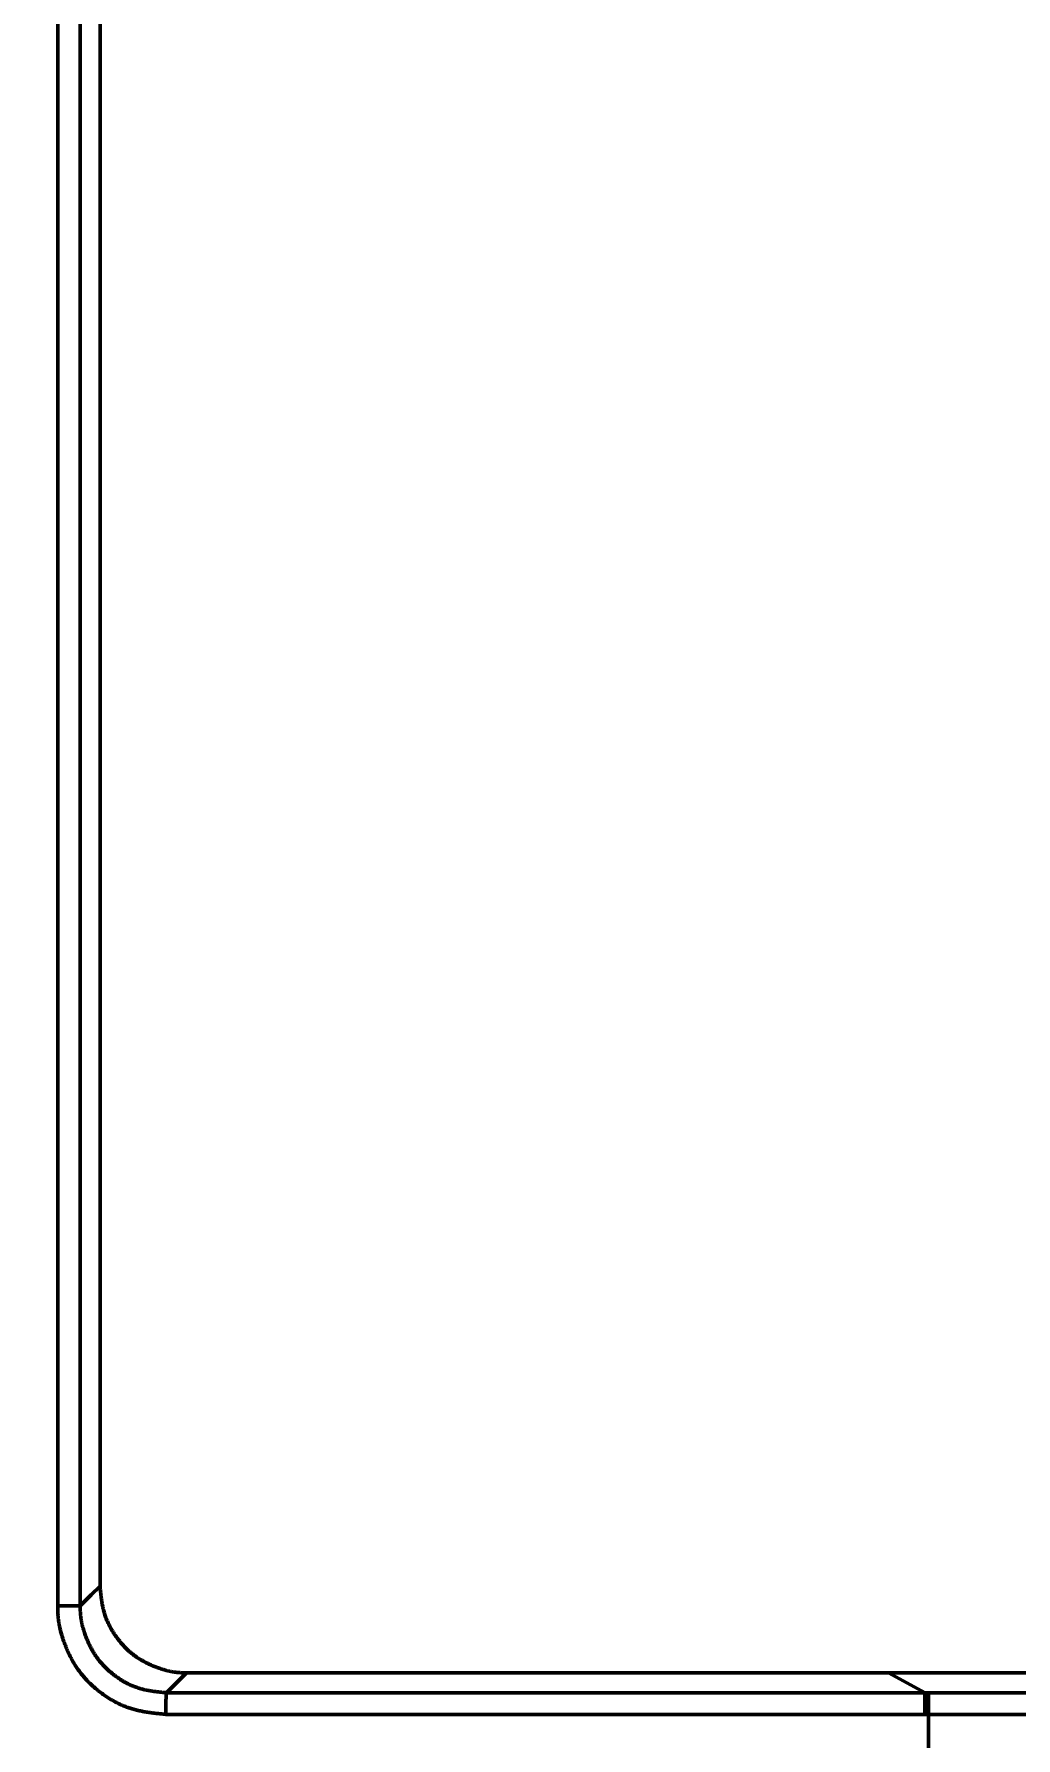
# Model space of a CAD drawing. Header units: millimetres. Extents: x -6033 to 120673, y -4970 to 90533.
# Drawn here: x 87177.98 to 87200.61, y 68693.74 to 68733.01 of the extents above; entities that cross this region are included whole.
import ezdxf
from ezdxf.enums import TextEntityAlignment as Align

# ---------------------------------------------------------------- set-up
doc = ezdxf.new("R2010")
doc.units = ezdxf.units.MM
doc.layers.get('DefPoints').update_dxf_attribs({"color": 250})
for name, color, linetype, lineweight in [('_ACM-A-ANNO-DIMS-c', 2, 'Continuous', 18), ('I-AR$0$I-SCOPE', 252, 'Continuous', 35), ('I-PLAN$0$_ACM-A-WALL-HACH', 251, 'Continuous', 9)]:
    doc.layers.add(name, color=color, linetype=linetype, lineweight=lineweight)
for name, color, linetype in [('I-CEILING$0$I-RCP-AIR', 64, 'Continuous'), ('I-CEILING$0$RC-Hatch【天花填充】', 251, 'Continuous'), ('I-FLOOR$0$I-FC-HATCH', 8, 'Continuous'), ('地坪', 7, 'Continuous'), ('天花', 7, 'Continuous')]:
    doc.layers.add(name, color=color, linetype=linetype)
doc.styles.add('_ACM-G-NOTES', font='arial.ttf')
doc.styles.add('I-CEILING$0$黑体', font='simhei.ttf', dxfattribs={"height": 600})
doc.dimstyles.new('_ACM-DIM-A_50', dxfattribs={"dimscale": 50, "dimtxt": 2.5, "dimasz": 1, "dimexe": 1.5, "dimexo": 1, "dimgap": 1, "dimtad": 1, "dimdec": 0, "dimrnd": 5, "dimzin": 1, "dimdsep": 46, "dimtxsty": '_ACM-G-NOTES', "dimblk": 'ARCHTICK', "dimcen": 2.5, "dimclrd": 256, "dimclre": 256, "dimclrt": 256, "dimadec": 3, "dimazin": 0, "dimtfac": 1, "dimtdec": 0, "dimtix": 1, "dimtmove": 0, "dimatfit": 3, "dimldrblk": 'DOTSMALL', "dimfxl": 5, "dimfxlon": 1, "dimlwd": 18, "dimlwe": 18, "dimarcsym": 0})

# ---------------------------------------------------------------- blocks, each defined once
blk = doc.blocks.new('I-AR')
at = {"layer": 'I-AR$0$I-SCOPE'}
h = blk.add_hatch(dxfattribs=at)
h.set_pattern_fill('ANSI31', color=256, scale=200)
h.paths.add_polyline_path([(63300, 72640), (66630, 72640), (66630, 70889.383), (90600, 70890), (90600, 66390), (96650, 66390), (96650, 24876.398), (18340, 24876.398), (18340, 66390), (48090, 66390), (48090, 72640), (51400, 72640), (51400, 72649.887), (52869.5, 72649.887), (52869.5, 72640), (55240, 72640), (55240, 72790), (59460, 72790), (59460, 72640), (61830.5, 72640), (61830.5, 72649.887), (63300, 72649.887)], flags=16)
h.paths.add_polyline_path([(7330, 0), (7330, -1770), (11180, -1770), (11180, 0), (18450, 0), (18450, 2900), (27550, 2900), (27550, 18090), (37037.331, 18090), (37037.331, 17350), (96200, 17350), (96200, 18120), (114640, 18120), (114640, 84500), (0, 84500), (0, 0)])
blk = doc.blocks.new('I-PLAN')
at = {"layer": 'I-PLAN$0$_ACM-A-WALL-HACH'}
h = blk.add_hatch(dxfattribs=at)
h.set_pattern_fill('ANSI31', color=256, scale=10, angle=45)
h.paths.add_polyline_path([(88260, 70790), (88260, 70890), (88030, 70890), (88030, 70790), (88230, 70790)], flags=17)
h.paths.add_polyline_path([(79671.546, 69390), (78155, 69390), (78155, 68990), (77955, 68990), (77955, 69590), (79671.546, 69590)], flags=17)
h.paths.add_polyline_path([(80271.546, 69390), (80271.546, 69590), (80780, 69590), (80780, 68990), (80580, 68990), (80580, 69390)], flags=17)
h.paths.add_polyline_path([(74580, 69590), (73930, 69590), (73930, 69390), (74580, 69390)])
h.paths.add_polyline_path([(68780, 69590), (69430, 69590), (69430, 69390), (68780, 69390)])
h.paths.add_polyline_path([(87280, 66490), (87480, 66490), (87480, 66390), (87280, 66390)])
h.paths.add_polyline_path([(82180, 68990), (82180, 69390), (84230, 69390), (84230, 66490), (84430, 66490), (84430, 69390), (85280, 69390), (85280, 69590), (81980, 69590), (81980, 68990)])
h.paths.add_polyline_path([(87480, 67390), (87480, 69390), (88280, 69390), (88280, 69590), (88080, 69590), (86480, 69590), (86480, 69390), (87280, 69390), (87280, 67390)], flags=17)
h.paths.add_polyline_path([(72130, 68170), (72130, 66490), (72330, 66490), (72330, 67870), (73130, 67870), (73130, 68070), (72330, 68070), (72330, 68170)])
h.paths.add_polyline_path([(71230, 68170), (71230, 66390), (71030, 66390), (71030, 67870), (70230, 67870), (70230, 68070), (71030, 68070), (71030, 68170)])
h.paths.add_polyline_path([(72130, 69070), (72330, 69070), (72330, 69390), (73030, 69390), (73030, 69590), (72130, 69590)])
h.paths.add_polyline_path([(71230, 69070), (71030, 69070), (71030, 69390), (70330, 69390), (70330, 69590), (71230, 69590)])
h.paths.add_polyline_path([(67800, 69490), (67830, 69490), (67830, 69590), (67800, 69590)], flags=17)
h.paths.add_polyline_path([(76755, 69590), (75180, 69590), (75180, 69390), (75330, 69390), (75330, 66390), (75530, 66390), (75530, 69390), (76555, 69390), (76555, 68990), (76755, 68990)])
h.paths.add_polyline_path([(68180, 69590), (68180, 69390), (68030, 69390), (68030, 66520), (67780, 66520), (67780, 66390), (67400, 66390), (67400, 66720), (67830, 66720), (67830, 69590)])
edge = h.paths.add_edge_path()
edge.add_line((89860, 70890), (88860, 70890))
edge.add_line((75530, 66520), (84230, 66520))
edge.add_line((75530, 66720), (84230, 66720))
blk = doc.blocks.new('I-CEILING$0$RPK-22-40FSNQS')
at = {"color": 0, "lineweight": 50}
for p, q in [((-241.04134, -98.965252), (-241.04134, -60.08462)), ((-240.543404, -98.98318), (-240.543404, -60.092556)), ((-241.49994, -81.310286), (-241.49994, -60.472714)), ((-241.499998, -82.326264), (-241.49994, -81.310286)), ((-241.499998, -82.326264), (-241.04134, -81.48232)), ((-239.456632, -81.406264), (-240.543404, -81.406264)), ((-241.499998, -98.506596), (-241.499998, -82.326264)), ((-241.499998, -98.506596), (-241.138348, -98.868256)), ((-241.138348, -98.868256), (-241.04134, -98.965252)), ((-243.499078, -100.49814), (-338.000008, -100.49814)), ((-243.29523, -100.701988), (-243.499078, -100.49814)), ((-243.042358, -100.954898), (-243.29523, -100.701988)), ((-343.57173, -100.954898), (-243.042358, -100.954898)), ((-243.042358, -101.4741), (-243.042358, -100.954898)), ((-243.042358, -101.4741), (-343.57173, -101.4741))]:
    blk.add_line(p, q, dxfattribs=at)
for points in [[(-241.04134, -81.398324), (-241.040826, -81.398382), (-241.040312, -81.398438), (-241.039796, -81.398494), (-241.039278, -81.39855), (-241.038762, -81.398606), (-241.038242, -81.398662), (-241.03772, -81.398716), (-241.037198, -81.398772), (-241.036672, -81.398828), (-241.036142, -81.398884), (-241.035612, -81.398938), (-241.035076, -81.398992), (-241.034538, -81.399048), (-241.033994, -81.399102), (-241.033448, -81.399156), (-241.032896, -81.399208), (-241.032338, -81.399262), (-241.031776, -81.399314), (-241.031208, -81.399368), (-241.030634, -81.39942), (-241.030054, -81.39947), (-241.029468, -81.399522), (-241.028874, -81.399572), (-241.028274, -81.399622), (-241.027666, -81.399672), (-241.02705, -81.399722), (-241.026426, -81.39977), (-241.025794, -81.399818), (-241.025152, -81.399866), (-241.024502, -81.399912), (-241.023636, -81.399972), (-241.022754, -81.400032), (-241.021854, -81.40009), (-241.02094, -81.400146), (-241.020008, -81.400202), (-241.01906, -81.400258), (-241.018096, -81.400312), (-241.017116, -81.400366), (-241.01612, -81.400418), (-241.015106, -81.40047), (-241.014076, -81.400522), (-241.01303, -81.400572), (-241.011966, -81.400622), (-241.010886, -81.400672), (-241.00979, -81.40072), (-241.008676, -81.400768), (-241.007544, -81.400816), (-241.006396, -81.400864), (-241.005232, -81.400912), (-241.00405, -81.400958), (-241.00285, -81.401004), (-241.001634, -81.40105), (-241.0004, -81.401096), (-240.999148, -81.401142), (-240.99788, -81.401188), (-240.996594, -81.401234), (-240.99529, -81.40128), (-240.993968, -81.401326), (-240.99263, -81.401372), (-240.991272, -81.401416), (-240.989898, -81.401462), (-240.988506, -81.401508), (-240.987096, -81.401554), (-240.98567, -81.401602), (-240.984224, -81.401648), (-240.982764, -81.401694), (-240.981284, -81.40174), (-240.979788, -81.401786), (-240.978274, -81.401832), (-240.976744, -81.40188), (-240.975198, -81.401926), (-240.973634, -81.401972), (-240.972054, -81.402018), (-240.970458, -81.402064), (-240.968844, -81.40211), (-240.967214, -81.402156), (-240.965568, -81.402202), (-240.963906, -81.402248), (-240.962228, -81.402294), (-240.960532, -81.40234), (-240.958822, -81.402386), (-240.957096, -81.402432), (-240.955354, -81.402476), (-240.953596, -81.402522), (-240.951822, -81.402566), (-240.950034, -81.402612), (-240.94823, -81.402656), (-240.94641, -81.4027), (-240.944576, -81.402744), (-240.942726, -81.402788), (-240.94086, -81.402832), (-240.93898, -81.402874), (-240.937086, -81.402918), (-240.935176, -81.40296), (-240.933252, -81.403002), (-240.931312, -81.403044), (-240.929358, -81.403086), (-240.92739, -81.403128), (-240.925408, -81.40317), (-240.92341, -81.40321), (-240.9214, -81.403252), (-240.919374, -81.403292), (-240.917334, -81.403332), (-240.91528, -81.403372), (-240.913212, -81.403412), (-240.91113, -81.403452), (-240.909034, -81.40349), (-240.906926, -81.40353), (-240.904802, -81.403568), (-240.902666, -81.403608), (-240.900514, -81.403646), (-240.89835, -81.403684), (-240.896172, -81.403722), (-240.893982, -81.40376), (-240.891778, -81.403796), (-240.88956, -81.403834), (-240.887328, -81.40387), (-240.885084, -81.403908), (-240.882828, -81.403944), (-240.880558, -81.40398), (-240.878274, -81.404016), (-240.875978, -81.404052), (-240.87367, -81.404088), (-240.87135, -81.404122), (-240.869016, -81.404158), (-240.86667, -81.404192), (-240.864312, -81.404228), (-240.86194, -81.404262), (-240.859558, -81.404296), (-240.857164, -81.40433), (-240.854756, -81.404364), (-240.852338, -81.404396), (-240.849908, -81.40443), (-240.847466, -81.404462), (-240.845012, -81.404496), (-240.842548, -81.404528), (-240.840072, -81.40456), (-240.837584, -81.404592), (-240.835086, -81.404624), (-240.832576, -81.404654), (-240.830054, -81.404686), (-240.827522, -81.404716), (-240.82498, -81.404746), (-240.822426, -81.404778), (-240.819862, -81.404806), (-240.817288, -81.404836), (-240.814702, -81.404866), (-240.812108, -81.404894), (-240.809502, -81.404924), (-240.806886, -81.404952), (-240.80426, -81.40498), (-240.801624, -81.405008), (-240.798978, -81.405036), (-240.796324, -81.405064), (-240.793658, -81.40509), (-240.790984, -81.405116), (-240.7883, -81.405144), (-240.785608, -81.40517), (-240.782904, -81.405196), (-240.780194, -81.40522), (-240.777472, -81.405246), (-240.774744, -81.40527), (-240.772006, -81.405296), (-240.769258, -81.40532), (-240.766504, -81.405344), (-240.76374, -81.405368), (-240.760968, -81.405392), (-240.758186, -81.405414), (-240.755398, -81.405438), (-240.752602, -81.40546), (-240.749796, -81.405482), (-240.746984, -81.405504), (-240.744164, -81.405526), (-240.741336, -81.405548), (-240.7385, -81.40557), (-240.735658, -81.40559), (-240.732808, -81.40561), (-240.72995, -81.405632), (-240.727086, -81.405652), (-240.724214, -81.405672), (-240.721336, -81.40569), (-240.71845, -81.40571), (-240.715558, -81.405728), (-240.71266, -81.405748), (-240.709756, -81.405766), (-240.706844, -81.405784), (-240.703928, -81.405802), (-240.701004, -81.40582), (-240.698074, -81.405836), (-240.695138, -81.405854), (-240.692198, -81.40587), (-240.689252, -81.405886), (-240.686298, -81.405902), (-240.683342, -81.405918), (-240.680378, -81.405932), (-240.67741, -81.405948), (-240.674436, -81.405962), (-240.671458, -81.405976), (-240.668476, -81.40599), (-240.665488, -81.406002), (-240.662496, -81.406016), (-240.659498, -81.406028), (-240.656498, -81.40604), (-240.653492, -81.406052), (-240.650482, -81.406064), (-240.647468, -81.406074), (-240.64445, -81.406086), (-240.641428, -81.406096), (-240.638402, -81.406106), (-240.635374, -81.406114), (-240.632342, -81.406124), (-240.629306, -81.406132), (-240.626266, -81.40614), (-240.623224, -81.406148), (-240.620178, -81.406156), (-240.61713, -81.406162), (-240.61408, -81.40617), (-240.611026, -81.406176), (-240.60797, -81.406182), (-240.60185, -81.406194), (-240.598786, -81.406198), (-240.595722, -81.406204), (-240.589586, -81.406212), (-240.586514, -81.406218), (-240.583442, -81.406222), (-240.580368, -81.406226), (-240.577292, -81.406228), (-240.574216, -81.406232), (-240.571138, -81.406236), (-240.568058, -81.40624), (-240.56498, -81.406242), (-240.561898, -81.406246), (-240.558818, -81.406248), (-240.555736, -81.406252), (-240.552652, -81.406254), (-240.54957, -81.406258), (-240.546486, -81.40626), (-240.543404, -81.406264)], [(-241.04134, -81.48232), (-241.040828, -81.482376), (-241.040312, -81.482432), (-241.039798, -81.482488), (-241.039282, -81.482544), (-241.038766, -81.4826), (-241.038248, -81.482656), (-241.037728, -81.482712), (-241.037204, -81.482768), (-241.03668, -81.482824), (-241.036152, -81.48288), (-241.035622, -81.482934), (-241.035088, -81.48299), (-241.03455, -81.483044), (-241.034008, -81.4831), (-241.033462, -81.483154), (-241.03291, -81.483206), (-241.032354, -81.48326), (-241.031794, -81.483314), (-241.031226, -81.483366), (-241.030654, -81.483418), (-241.030074, -81.48347), (-241.02949, -81.483522), (-241.028896, -81.483572), (-241.028298, -81.483622), (-241.02769, -81.483672), (-241.027076, -81.483722), (-241.026452, -81.48377), (-241.025822, -81.48382), (-241.025182, -81.483866), (-241.024532, -81.483914), (-241.023666, -81.483974), (-241.022782, -81.484034), (-241.021882, -81.484092), (-241.020966, -81.48415), (-241.020034, -81.484206), (-241.019086, -81.484262), (-241.01812, -81.484316), (-241.017138, -81.48437), (-241.016142, -81.484424), (-241.015126, -81.484476), (-241.014096, -81.484528), (-241.013048, -81.48458), (-241.011984, -81.48463), (-241.010902, -81.48468), (-241.009804, -81.484728), (-241.008688, -81.484778), (-241.007556, -81.484826), (-241.006408, -81.484874), (-241.005242, -81.48492), (-241.004058, -81.484968), (-241.002858, -81.485014), (-241.00164, -81.485062), (-241.000406, -81.485108), (-240.999154, -81.485154), (-240.997884, -81.4852), (-240.996596, -81.485246), (-240.995292, -81.485292), (-240.99397, -81.485338), (-240.99263, -81.485384), (-240.991272, -81.48543), (-240.989898, -81.485476), (-240.988506, -81.485522), (-240.987096, -81.485568), (-240.985668, -81.485614), (-240.984222, -81.485662), (-240.98276, -81.485708), (-240.981282, -81.485754), (-240.979786, -81.485802), (-240.978272, -81.485848), (-240.976742, -81.485894), (-240.975194, -81.485942), (-240.973632, -81.485988), (-240.97205, -81.486034), (-240.970454, -81.48608), (-240.96884, -81.486128), (-240.967212, -81.486174), (-240.965566, -81.48622), (-240.963904, -81.486266), (-240.962224, -81.486312), (-240.96053, -81.486358), (-240.95882, -81.486404), (-240.957094, -81.48645), (-240.955352, -81.486496), (-240.953594, -81.48654), (-240.951822, -81.486586), (-240.950034, -81.48663), (-240.948228, -81.486676), (-240.94641, -81.48672), (-240.944574, -81.486764), (-240.942726, -81.486808), (-240.94086, -81.486852), (-240.93898, -81.486896), (-240.937086, -81.486938), (-240.935176, -81.486982), (-240.933252, -81.487024), (-240.931312, -81.487066), (-240.92936, -81.487108), (-240.92739, -81.48715), (-240.925408, -81.487192), (-240.923412, -81.487232), (-240.9214, -81.487274), (-240.919374, -81.487314), (-240.917334, -81.487356), (-240.915282, -81.487396), (-240.913214, -81.487436), (-240.911132, -81.487476), (-240.909036, -81.487516), (-240.906926, -81.487554), (-240.904802, -81.487594), (-240.902666, -81.487632), (-240.900514, -81.48767), (-240.89835, -81.48771), (-240.896172, -81.487748), (-240.893982, -81.487786), (-240.891778, -81.487822), (-240.88956, -81.48786), (-240.887328, -81.487898), (-240.885084, -81.487934), (-240.882828, -81.487972), (-240.880558, -81.488008), (-240.878274, -81.488044), (-240.875978, -81.48808), (-240.87367, -81.488116), (-240.871348, -81.488152), (-240.869016, -81.488186), (-240.86667, -81.488222), (-240.864312, -81.488256), (-240.86194, -81.488292), (-240.859558, -81.488326), (-240.857164, -81.48836), (-240.854756, -81.488394), (-240.852338, -81.488428), (-240.849908, -81.48846), (-240.847466, -81.488494), (-240.845012, -81.488526), (-240.842548, -81.48856), (-240.840072, -81.488592), (-240.837584, -81.488624), (-240.835084, -81.488656), (-240.832576, -81.488688), (-240.830054, -81.488718), (-240.827522, -81.48875), (-240.82498, -81.48878), (-240.822426, -81.48881), (-240.819862, -81.48884), (-240.817288, -81.48887), (-240.814702, -81.4889), (-240.812108, -81.48893), (-240.809502, -81.488958), (-240.806886, -81.488988), (-240.80426, -81.489016), (-240.801624, -81.489044), (-240.798978, -81.489072), (-240.796324, -81.4891), (-240.793658, -81.489126), (-240.790984, -81.489154), (-240.7883, -81.48918), (-240.785608, -81.489206), (-240.782904, -81.489232), (-240.780194, -81.489258), (-240.777472, -81.489284), (-240.774744, -81.489308), (-240.772006, -81.489332), (-240.769258, -81.489358), (-240.766504, -81.489382), (-240.76374, -81.489406), (-240.760968, -81.48943), (-240.758186, -81.489452), (-240.755398, -81.489476), (-240.752602, -81.489498), (-240.749796, -81.48952), (-240.746984, -81.489544), (-240.744164, -81.489564), (-240.741336, -81.489586), (-240.7385, -81.489608), (-240.735658, -81.489628), (-240.732808, -81.48965), (-240.72995, -81.48967), (-240.727086, -81.48969), (-240.724214, -81.48971), (-240.721336, -81.48973), (-240.71845, -81.489748), (-240.715558, -81.489768), (-240.71266, -81.489786), (-240.709756, -81.489806), (-240.706844, -81.489824), (-240.703928, -81.48984), (-240.701004, -81.489858), (-240.698074, -81.489876), (-240.695138, -81.489892), (-240.692198, -81.489908), (-240.689252, -81.489924), (-240.686298, -81.48994), (-240.683342, -81.489956), (-240.680378, -81.489972), (-240.67741, -81.489986), (-240.674436, -81.49), (-240.671458, -81.490014), (-240.668476, -81.490028), (-240.665488, -81.490042), (-240.662496, -81.490054), (-240.659498, -81.490068), (-240.656498, -81.49008), (-240.653492, -81.490092), (-240.650482, -81.490102), (-240.647468, -81.490114), (-240.64445, -81.490124), (-240.641428, -81.490134), (-240.638402, -81.490144), (-240.635374, -81.490154), (-240.632342, -81.490162), (-240.629306, -81.49017), (-240.626266, -81.490178), (-240.623224, -81.490186), (-240.620178, -81.490194), (-240.61713, -81.490202), (-240.61408, -81.490208), (-240.611026, -81.490214), (-240.60797, -81.49022), (-240.60491, -81.490226), (-240.60185, -81.490232), (-240.598786, -81.490238), (-240.595722, -81.490242), (-240.592654, -81.490246), (-240.589586, -81.490252), (-240.586514, -81.490256), (-240.583442, -81.49026), (-240.580368, -81.490264), (-240.577292, -81.490268), (-240.574216, -81.490272), (-240.571138, -81.490274), (-240.568058, -81.490278), (-240.56498, -81.490282), (-240.561898, -81.490284), (-240.558818, -81.490288), (-240.555736, -81.49029), (-240.552652, -81.490294), (-240.54957, -81.490296), (-240.546486, -81.4903), (-240.543404, -81.490302)], [(-243.499078, -100.49814), (-243.476528, -100.495972), (-243.45398, -100.493794), (-243.431438, -100.491594), (-243.408904, -100.489362), (-243.386382, -100.487088), (-243.363874, -100.484762), (-243.341382, -100.48237), (-243.318908, -100.479906), (-243.296458, -100.477356), (-243.274032, -100.47471), (-243.251634, -100.471958), (-243.229266, -100.46909), (-243.206932, -100.466094), (-243.184632, -100.462962), (-243.162372, -100.45968), (-243.140154, -100.456238), (-243.11798, -100.452626), (-243.095852, -100.448836), (-243.073774, -100.444854), (-243.05175, -100.44067), (-243.02978, -100.436274), (-243.007868, -100.431654), (-242.986018, -100.426802), (-242.96423, -100.421706), (-242.942508, -100.416354), (-242.920856, -100.410738), (-242.899276, -100.404846), (-242.87777, -100.398668), (-242.856342, -100.392192), (-242.834994, -100.385408), (-242.813728, -100.37831), (-242.792548, -100.370898), (-242.771458, -100.36318), (-242.750458, -100.35516), (-242.729552, -100.346844), (-242.708744, -100.338236), (-242.688036, -100.329346), (-242.66743, -100.320174), (-242.64693, -100.31073), (-242.626536, -100.301018), (-242.606256, -100.291044), (-242.586088, -100.280812), (-242.566038, -100.27033), (-242.546106, -100.2596), (-242.526296, -100.248632), (-242.506612, -100.237428), (-242.487056, -100.225996), (-242.467632, -100.214342), (-242.44834, -100.202468), (-242.429184, -100.190384), (-242.410168, -100.178092), (-242.391292, -100.165598), (-242.372562, -100.15291), (-242.35398, -100.140032), (-242.335548, -100.12697), (-242.31727, -100.11373), (-242.299146, -100.100316), (-242.281182, -100.086734), (-242.26338, -100.072992), (-242.245742, -100.059092), (-242.228272, -100.04504), (-242.210968, -100.030834), (-242.193836, -100.016472), (-242.176874, -100.001948), (-242.160086, -99.987262), (-242.14347, -99.972408), (-242.12703, -99.957386), (-242.110766, -99.942188), (-242.094682, -99.926816), (-242.078774, -99.911264), (-242.063048, -99.895528), (-242.047504, -99.879606), (-242.032142, -99.863496), (-242.016964, -99.847194), (-242.001972, -99.830694), (-241.987168, -99.813998), (-241.972552, -99.797098), (-241.958124, -99.779994), (-241.943888, -99.762682), (-241.929844, -99.745158), (-241.915992, -99.727418), (-241.902336, -99.709462), (-241.888876, -99.691284), (-241.875614, -99.672882), (-241.86255, -99.654252), (-241.849686, -99.63539), (-241.837024, -99.616296), (-241.824564, -99.596964), (-241.812308, -99.577392), (-241.800258, -99.557576), (-241.788414, -99.537518), (-241.776778, -99.517232), (-241.765356, -99.496742), (-241.75415, -99.476064), (-241.74316, -99.45522), (-241.732392, -99.43423), (-241.721848, -99.413114), (-241.711528, -99.391892), (-241.70144, -99.370586), (-241.691584, -99.349214), (-241.681962, -99.327798), (-241.672578, -99.306358), (-241.663434, -99.284912), (-241.654534, -99.26348), (-241.64588, -99.242086), (-241.637476, -99.220748), (-241.629324, -99.199486), (-241.621426, -99.178318), (-241.613786, -99.15727), (-241.606408, -99.136356), (-241.59929, -99.1156), (-241.59244, -99.09502), (-241.58586, -99.074638), (-241.57955, -99.054474), (-241.573516, -99.034548), (-241.56776, -99.014878), (-241.562282, -98.995486), (-241.55709, -98.976394), (-241.552182, -98.957618), (-241.547564, -98.939182), (-241.54333, -98.921508), (-241.539366, -98.904164), (-241.535662, -98.88714), (-241.532208, -98.870424), (-241.528996, -98.854006), (-241.526016, -98.837872), (-241.52326, -98.822012), (-241.520716, -98.806416), (-241.518376, -98.79107), (-241.516232, -98.775962), (-241.514274, -98.761084), (-241.512492, -98.746424), (-241.510878, -98.731968), (-241.50942, -98.717706), (-241.508112, -98.703628), (-241.506944, -98.68972), (-241.505904, -98.675972), (-241.504986, -98.662372), (-241.504178, -98.648908), (-241.503474, -98.635572), (-241.502862, -98.622348), (-241.502334, -98.609228), (-241.50188, -98.5962), (-241.50149, -98.58325), (-241.501156, -98.57037), (-241.50087, -98.557546), (-241.50062, -98.54477), (-241.500396, -98.532026), (-241.500194, -98.519306), (-241.499998, -98.506596)], [(-243.042358, -100.954898), (-243.029232, -100.954716), (-243.016094, -100.954524), (-243.002934, -100.954314), (-242.989738, -100.954074), (-242.976494, -100.953796), (-242.963192, -100.953468), (-242.94982, -100.953082), (-242.936366, -100.952628), (-242.92282, -100.952098), (-242.909166, -100.95148), (-242.895396, -100.950764), (-242.881498, -100.949942), (-242.867458, -100.949004), (-242.853268, -100.947938), (-242.838912, -100.946738), (-242.824382, -100.945392), (-242.809664, -100.943892), (-242.794746, -100.942226), (-242.779618, -100.940386), (-242.764268, -100.93836), (-242.748682, -100.936142), (-242.732852, -100.93372), (-242.716764, -100.931084), (-242.700406, -100.928226), (-242.683768, -100.925134), (-242.666836, -100.9218), (-242.6496, -100.918214), (-242.632048, -100.914366), (-242.614168, -100.910248), (-242.59595, -100.905846), (-242.577384, -100.901158), (-242.558488, -100.89618), (-242.53928, -100.890918), (-242.519782, -100.885374), (-242.500012, -100.87955), (-242.479992, -100.87345), (-242.45974, -100.867076), (-242.439278, -100.860434), (-242.418626, -100.853524), (-242.397802, -100.84635), (-242.376828, -100.838914), (-242.355724, -100.83122), (-242.334508, -100.82327), (-242.313202, -100.815068), (-242.291828, -100.806618), (-242.270402, -100.79792), (-242.248944, -100.78898), (-242.227478, -100.779798), (-242.206022, -100.77038), (-242.184594, -100.760728), (-242.163218, -100.750842), (-242.141912, -100.74073), (-242.120696, -100.730392), (-242.099588, -100.71983), (-242.078612, -100.70905), (-242.057788, -100.698052), (-242.037132, -100.686842), (-242.016666, -100.67542), (-241.996412, -100.66379), (-241.976388, -100.651956), (-241.956612, -100.639922), (-241.937082, -100.627684), (-241.917796, -100.615248), (-241.89875, -100.602614), (-241.879942, -100.589784), (-241.861368, -100.576758), (-241.843026, -100.563538), (-241.824908, -100.550124), (-241.807016, -100.536518), (-241.789344, -100.522724), (-241.77189, -100.508738), (-241.754648, -100.494566), (-241.737618, -100.480206), (-241.720794, -100.465662), (-241.704174, -100.450934), (-241.687756, -100.436022), (-241.671534, -100.420928), (-241.655504, -100.405654), (-241.639666, -100.390202), (-241.624016, -100.374572), (-241.608548, -100.358764), (-241.59326, -100.342782), (-241.57815, -100.326626), (-241.563214, -100.310298), (-241.548446, -100.293796), (-241.533848, -100.277126), (-241.519412, -100.260286), (-241.505136, -100.24328), (-241.491016, -100.226106), (-241.47705, -100.208766), (-241.463236, -100.191264), (-241.449578, -100.1736), (-241.436082, -100.155778), (-241.422752, -100.1378), (-241.409594, -100.119668), (-241.396614, -100.101386), (-241.383818, -100.082956), (-241.371212, -100.06438), (-241.3588, -100.045662), (-241.346588, -100.026804), (-241.33458, -100.00781), (-241.322786, -99.98868), (-241.311206, -99.969418), (-241.29985, -99.950028), (-241.288722, -99.930512), (-241.277828, -99.91087), (-241.267172, -99.891108), (-241.25676, -99.871228), (-241.2466, -99.851232), (-241.236694, -99.831124), (-241.22705, -99.810904), (-241.217672, -99.790576), (-241.208568, -99.770144), (-241.19974, -99.74961), (-241.191196, -99.728976), (-241.18294, -99.708244), (-241.17498, -99.687418), (-241.16732, -99.666502), (-241.159964, -99.645496), (-241.15292, -99.624402), (-241.14619, -99.603226), (-241.139768, -99.58197), (-241.13364, -99.560634), (-241.127796, -99.539224), (-241.122228, -99.51774), (-241.116924, -99.496188), (-241.111872, -99.474568), (-241.107064, -99.452884), (-241.102488, -99.431138), (-241.098134, -99.409334), (-241.09399, -99.387474), (-241.090048, -99.365562), (-241.086294, -99.343598), (-241.082722, -99.321588), (-241.079318, -99.299534), (-241.076072, -99.277436), (-241.072974, -99.2553), (-241.070012, -99.233128), (-241.067178, -99.210922), (-241.06446, -99.188686), (-241.061846, -99.166422), (-241.05933, -99.144134), (-241.056896, -99.121822), (-241.054536, -99.09949), (-241.05224, -99.077144), (-241.049998, -99.054782), (-241.047796, -99.032408), (-241.045628, -99.010028), (-241.043478, -98.987642), (-241.04134, -98.965252)], [(-241.04134, -98.965252), (-241.04083, -98.965378), (-241.040318, -98.965504), (-241.039806, -98.965632), (-241.039294, -98.965758), (-241.03878, -98.965884), (-241.038264, -98.96601), (-241.037746, -98.966136), (-241.037226, -98.96626), (-241.036702, -98.966386), (-241.036176, -98.96651), (-241.035648, -98.966634), (-241.035116, -98.966758), (-241.034578, -98.96688), (-241.034038, -98.967002), (-241.033492, -98.967124), (-241.032942, -98.967244), (-241.032386, -98.967364), (-241.031826, -98.967484), (-241.031258, -98.967602), (-241.030684, -98.96772), (-241.030104, -98.967836), (-241.029518, -98.967952), (-241.028924, -98.968066), (-241.028322, -98.96818), (-241.027712, -98.968292), (-241.027094, -98.968402), (-241.026466, -98.968512), (-241.025832, -98.96862), (-241.025186, -98.968728), (-241.024532, -98.968834), (-241.02367, -98.968968), (-241.02279, -98.969102), (-241.021892, -98.969232), (-241.02098, -98.96936), (-241.02005, -98.969486), (-241.019104, -98.96961), (-241.01814, -98.969732), (-241.01716, -98.969852), (-241.016162, -98.969972), (-241.015148, -98.970088), (-241.014118, -98.970204), (-241.01307, -98.970318), (-241.012006, -98.970432), (-241.010924, -98.970544), (-241.009824, -98.970654), (-241.008708, -98.970764), (-241.007576, -98.970872), (-241.006426, -98.97098), (-241.005258, -98.971086), (-241.004074, -98.971192), (-241.002872, -98.971296), (-241.001652, -98.971402), (-241.000416, -98.971506), (-240.999162, -98.97161), (-240.99789, -98.971714), (-240.996602, -98.971818), (-240.995296, -98.97192), (-240.993972, -98.972024), (-240.992632, -98.972128), (-240.991272, -98.972232), (-240.989896, -98.972334), (-240.988504, -98.97244), (-240.987092, -98.972544), (-240.985664, -98.972648), (-240.984218, -98.972752), (-240.982756, -98.972858), (-240.981276, -98.972962), (-240.97978, -98.973068), (-240.978266, -98.973172), (-240.976736, -98.973276), (-240.975188, -98.973382), (-240.973626, -98.973486), (-240.972046, -98.973592), (-240.970448, -98.973696), (-240.968836, -98.9738), (-240.967206, -98.973904), (-240.96556, -98.97401), (-240.963898, -98.974112), (-240.96222, -98.974216), (-240.960526, -98.97432), (-240.958816, -98.974422), (-240.957092, -98.974526), (-240.95535, -98.974628), (-240.953592, -98.97473), (-240.95182, -98.974832), (-240.950032, -98.974932), (-240.948228, -98.975032), (-240.946408, -98.975132), (-240.944574, -98.975232), (-240.942726, -98.97533), (-240.94086, -98.975428), (-240.93898, -98.975526), (-240.937086, -98.975624), (-240.935176, -98.97572), (-240.933252, -98.975816), (-240.931314, -98.97591), (-240.92936, -98.976004), (-240.927392, -98.976098), (-240.92541, -98.976192), (-240.923412, -98.976286), (-240.921402, -98.976378), (-240.919376, -98.976468), (-240.917336, -98.97656), (-240.915282, -98.97665), (-240.913214, -98.97674), (-240.911132, -98.97683), (-240.909036, -98.976918), (-240.906928, -98.977006), (-240.904804, -98.977094), (-240.902666, -98.977182), (-240.900516, -98.977268), (-240.898352, -98.977354), (-240.896174, -98.97744), (-240.893982, -98.977524), (-240.891778, -98.97761), (-240.88956, -98.977694), (-240.88733, -98.977776), (-240.885084, -98.97786), (-240.882828, -98.977942), (-240.880558, -98.978024), (-240.878274, -98.978106), (-240.875978, -98.978186), (-240.87367, -98.978266), (-240.871348, -98.978346), (-240.869016, -98.978426), (-240.86667, -98.978504), (-240.86431, -98.978582), (-240.86194, -98.97866), (-240.859558, -98.978738), (-240.857162, -98.978814), (-240.854756, -98.97889), (-240.852338, -98.978964), (-240.849908, -98.97904), (-240.847466, -98.979114), (-240.845012, -98.979188), (-240.842548, -98.97926), (-240.840072, -98.979334), (-240.837584, -98.979406), (-240.835084, -98.979476), (-240.832574, -98.979548), (-240.830054, -98.979618), (-240.827522, -98.979686), (-240.82498, -98.979756), (-240.822426, -98.979824), (-240.819862, -98.979892), (-240.817288, -98.979958), (-240.814702, -98.980024), (-240.812108, -98.98009), (-240.809502, -98.980156), (-240.806886, -98.98022), (-240.80426, -98.980284), (-240.801624, -98.980346), (-240.798978, -98.98041), (-240.796324, -98.98047), (-240.793658, -98.980532), (-240.790984, -98.980592), (-240.7883, -98.980652), (-240.785608, -98.980712), (-240.782904, -98.98077), (-240.780194, -98.980828), (-240.777474, -98.980884), (-240.774744, -98.98094), (-240.772006, -98.980996), (-240.769258, -98.981052), (-240.766504, -98.981106), (-240.76374, -98.98116), (-240.760968, -98.981214), (-240.758188, -98.981266), (-240.755398, -98.981318), (-240.752602, -98.98137), (-240.749798, -98.98142), (-240.746984, -98.98147), (-240.744164, -98.98152), (-240.741336, -98.981568), (-240.738502, -98.981616), (-240.735658, -98.981664), (-240.732808, -98.98171), (-240.72995, -98.981756), (-240.727086, -98.981802), (-240.724214, -98.981846), (-240.721336, -98.98189), (-240.71845, -98.981934), (-240.715558, -98.981976), (-240.71266, -98.982018), (-240.709756, -98.98206), (-240.706844, -98.9821), (-240.703926, -98.98214), (-240.701004, -98.98218), (-240.698074, -98.982218), (-240.695138, -98.982256), (-240.692198, -98.982294), (-240.689252, -98.98233), (-240.686298, -98.982366), (-240.683342, -98.9824), (-240.680378, -98.982434), (-240.67741, -98.982468), (-240.674436, -98.9825), (-240.671458, -98.982532), (-240.668476, -98.982562), (-240.665488, -98.982592), (-240.662496, -98.982622), (-240.659498, -98.98265), (-240.656498, -98.982678), (-240.653492, -98.982704), (-240.650482, -98.98273), (-240.647468, -98.982754), (-240.64445, -98.982778), (-240.641428, -98.982802), (-240.638402, -98.982824), (-240.635374, -98.982844), (-240.632342, -98.982864), (-240.629306, -98.982884), (-240.626266, -98.982902), (-240.623224, -98.98292), (-240.620178, -98.982936), (-240.61713, -98.982952), (-240.61408, -98.982968), (-240.611026, -98.982982), (-240.60797, -98.982996), (-240.60491, -98.983008), (-240.60185, -98.983022), (-240.598786, -98.983032), (-240.595722, -98.983044), (-240.592654, -98.983054), (-240.589586, -98.983066), (-240.586514, -98.983074), (-240.583442, -98.983084), (-240.580368, -98.983094), (-240.574216, -98.98311), (-240.571138, -98.983118), (-240.568058, -98.983126), (-240.56498, -98.983132), (-240.561898, -98.98314), (-240.558818, -98.983146), (-240.555736, -98.983154), (-240.552652, -98.98316), (-240.54957, -98.983166), (-240.546486, -98.983174), (-240.543404, -98.98318)], [(-240.543404, -98.98318), (-240.546102, -99.011158), (-240.548814, -99.039132), (-240.551552, -99.067098), (-240.55433, -99.095056), (-240.55716, -99.122998), (-240.560056, -99.150924), (-240.56303, -99.17883), (-240.566098, -99.20671), (-240.56927, -99.234564), (-240.57256, -99.262386), (-240.575984, -99.290174), (-240.57955, -99.317922), (-240.583276, -99.345632), (-240.587172, -99.373294), (-240.591254, -99.40091), (-240.595532, -99.428472), (-240.60002, -99.45598), (-240.604732, -99.483428), (-240.609682, -99.510816), (-240.614882, -99.538136), (-240.620346, -99.565388), (-240.626084, -99.592568), (-240.632114, -99.61967), (-240.638446, -99.646694), (-240.645094, -99.673636), (-240.652072, -99.70049), (-240.65939, -99.727254), (-240.667066, -99.753926), (-240.675108, -99.7805), (-240.683534, -99.806974), (-240.692352, -99.833344), (-240.701556, -99.859608), (-240.711142, -99.88576), (-240.721102, -99.9118), (-240.73143, -99.937722), (-240.742116, -99.963524), (-240.753158, -99.989202), (-240.764544, -100.014752), (-240.776272, -100.040172), (-240.788332, -100.065458), (-240.800716, -100.090608), (-240.81342, -100.115616), (-240.826436, -100.14048), (-240.839756, -100.165196), (-240.853374, -100.189764), (-240.867284, -100.214176), (-240.881478, -100.23843), (-240.895948, -100.262524), (-240.91069, -100.286454), (-240.925694, -100.310218), (-240.940954, -100.333808), (-240.956464, -100.357226), (-240.972218, -100.380466), (-240.988206, -100.403524), (-241.004424, -100.4264), (-241.020862, -100.449086), (-241.037516, -100.471582), (-241.054378, -100.493884), (-241.07144, -100.515988), (-241.088696, -100.53789), (-241.106142, -100.55959), (-241.12378, -100.581082), (-241.141612, -100.602366), (-241.159644, -100.623442), (-241.17788, -100.644308), (-241.196324, -100.664962), (-241.21498, -100.6854), (-241.233852, -100.705624), (-241.252944, -100.725632), (-241.272262, -100.74542), (-241.291808, -100.764988), (-241.311588, -100.784336), (-241.331604, -100.80346), (-241.351862, -100.822358), (-241.372366, -100.84103), (-241.39312, -100.859474), (-241.414126, -100.87769), (-241.435392, -100.895674), (-241.45692, -100.913424), (-241.478712, -100.930942), (-241.500778, -100.948222), (-241.523116, -100.965266), (-241.545734, -100.982072), (-241.568636, -100.998636), (-241.591824, -101.014958), (-241.615304, -101.031038), (-241.63908, -101.04687), (-241.663154, -101.062458), (-241.687534, -101.077796), (-241.71222, -101.092884), (-241.737216, -101.10772), (-241.762498, -101.122302), (-241.788042, -101.136624), (-241.813824, -101.150684), (-241.839816, -101.164478), (-241.865998, -101.178), (-241.89234, -101.19125), (-241.91882, -101.20422), (-241.945412, -101.21691), (-241.972092, -101.229314), (-241.998832, -101.24143), (-242.02561, -101.253252), (-242.0524, -101.264778), (-242.079178, -101.276004), (-242.105916, -101.286924), (-242.132592, -101.297538), (-242.15918, -101.307838), (-242.185654, -101.317824), (-242.21199, -101.327492), (-242.238164, -101.336836), (-242.264148, -101.345852), (-242.28992, -101.354538), (-242.315452, -101.36289), (-242.340722, -101.370904), (-242.365704, -101.378576), (-242.390372, -101.385904), (-242.414702, -101.39288), (-242.43867, -101.399504), (-242.462248, -101.405772), (-242.485412, -101.411678), (-242.508146, -101.417222), (-242.530454, -101.422414), (-242.552354, -101.427268), (-242.57386, -101.431792), (-242.594984, -101.436), (-242.615744, -101.439904), (-242.636152, -101.443518), (-242.656226, -101.446852), (-242.675976, -101.449918), (-242.69542, -101.45273), (-242.714572, -101.4553), (-242.733446, -101.457638), (-242.752058, -101.459756), (-242.77042, -101.46167), (-242.78855, -101.463388), (-242.806458, -101.464924), (-242.824164, -101.46629), (-242.841678, -101.467498), (-242.859018, -101.46856), (-242.876196, -101.46949), (-242.89323, -101.470298), (-242.91013, -101.470996), (-242.926914, -101.471596), (-242.943596, -101.472112), (-242.96019, -101.472554), (-242.976712, -101.472936), (-242.993174, -101.47327), (-243.009594, -101.473568), (-243.025984, -101.47384), (-243.042358, -101.4741)]]:
    blk.add_lwpolyline(points, dxfattribs=at)
blk = doc.blocks.new('I-CEILING')
at = {"layer": 'I-CEILING$0$RC-Hatch【天花填充】'}
h = blk.add_hatch(dxfattribs=at)
h.set_pattern_fill('_USER', color=256, scale=600, double=1, pattern_type=0)
h.set_pattern_definition([(0, (81980, 70481.47), (0, 600), []), (90, (81980, 70481.47), (-600, 4e-14), [])])
h.paths.add_polyline_path([(84430, 69390), (85280, 69390), (85280, 69590), (81980, 69590), (81980, 69090), (80780, 69090), (80780, 69590), (77955, 69590), (77955, 69090), (76755, 69090), (76755, 69590), (66630, 69590), (66630, 70790), (88030, 70790), (88030, 69590), (86480, 69590), (86480, 69390), (87280, 69390), (87280, 66390), (85430, 66390), (85430, 66490), (84430, 66490)])
at = {"layer": 'I-CEILING$0$I-RCP-AIR', "rotation": 269.9999999882699}
blk.add_blockref('I-CEILING$0$RPK-22-40FSNQS', (87280, 68453.738, 3000), dxfattribs=at)
at = {"layer": 'I-CEILING$0$I-RCP-AIR', "style": 'I-CEILING$0$黑体'}
for tag, p in [('R', (61966.358, 71748.905)), ('R', (61966.358, 66925.235)), ('R', (51736.068, 63924.766)), ('R', (62976.068, 63924.766)), ('S', (56433.591, 63065))]:
    blk.add_attdef(tag, text='', height=100, dxfattribs=at).set_placement(p, align=Align.MIDDLE_CENTER)
blk = doc.blocks.new('I-FLOOR')
at = {"layer": 'I-FLOOR$0$I-FC-HATCH'}
h = blk.add_hatch(dxfattribs=at)
h.set_pattern_fill('_USER', color=256, scale=600, double=1, pattern_type=0)
h.set_pattern_definition([(0, (85280, 69590), (0, 600), []), (90, (85280, 69590), (-600, 4e-14), [])])
h.paths.add_polyline_path([(84430, 69390), (85280, 69390), (85280, 69590), (81980, 69590), (81980, 69090), (80780, 69090), (80780, 69590), (77955, 69590), (77955, 69090), (76755, 69090), (76755, 69590), (66630, 69590), (66630, 70790), (88030, 70790), (88030, 69590), (86480, 69590), (86480, 69390), (87280, 69390), (87280, 66390), (85430, 66390), (85430, 66490), (84430, 66490)])
blk = doc.blocks.new('_ArchTick')
at = {"color": 0, "linetype": 'ByBlock', "const_width": 0.15}
blk.add_lwpolyline([(-0.5, -0.5), (0.5, 0.5)], dxfattribs=at)
blk = doc.blocks.new('*D236')
at = {"layer": '_ACM-A-ANNO-DIMS-c', "lineweight": 18, "transparency": 16777216}
for p, q in [((86747.261, 69390), (86422.261, 69390)), ((86497.261, 67926.5), (86497.261, 69390)), ((86747.261, 67926.5), (86422.261, 67926.5))]:
    blk.add_line(p, q, dxfattribs=at)
at = {"layer": 'DefPoints', "color": 0, "transparency": 16777216}
for p in [(86497.261, 69390), (87342.05, 69390), (87342.05, 67926.5)]:
    blk.add_point(p, dxfattribs=at)
at = {"layer": '_ACM-A-ANNO-DIMS-c', "lineweight": 18, "transparency": 16777216, "xscale": 50, "yscale": 50, "zscale": 50}
for p, rotation in [((86497.261, 69390), 90), ((86497.261, 67926.5), 270)]:
    blk.add_blockref('_ArchTick', p, dxfattribs=dict(at, rotation=rotation))
at = {"layer": '_ACM-A-ANNO-DIMS-c', "transparency": 16777216, "insert": (86383.439, 68658.25), "char_height": 125, "attachment_point": 5, "rotation": 90, "style": '_ACM-G-NOTES'}
blk.add_mtext('1465', dxfattribs=at)
blk = doc.blocks.new('_DotSmall')
at = {"color": 0, "linetype": 'ByBlock', "const_width": 0.5}
blk.add_lwpolyline([(-0.0625, 0, 1), (0.0625, 0, 1)], format="xyb", close=True, dxfattribs=at)

msp = doc.modelspace()

# ---------------------------------------------------------------- block references
for name in ['I-AR', 'I-PLAN']:
    msp.add_blockref(name, (0, 0))

# ---------------------------------------------------------------- next in the draw order: block references
at = {"layer": '天花'}
msp.add_blockref('I-CEILING', (0, 0), dxfattribs=at)

# ---------------------------------------------------------------- next in the draw order: block references
at = {"layer": '地坪'}
msp.add_blockref('I-FLOOR', (0, 0), dxfattribs=at)

# ---------------------------------------------------------------- next in the draw order: dimensions: what is measured, and where the dimension line sits
at = {"layer": '_ACM-A-ANNO-DIMS-c'}
dim = msp.add_linear_dim(base=(86497.260511325, 69390), p1=(87342.050366476, 67926.5), p2=(87342.050366476, 69390), angle=90, dimstyle='_ACM-DIM-A_50', override={"dimzin": 8}, dxfattribs=at)
dim.commit()
dim.dimension.update_dxf_attribs({"geometry": '*D236', "text_midpoint": (86383.43888786, 68658.25)})

doc.saveas('drawing.dxf')
